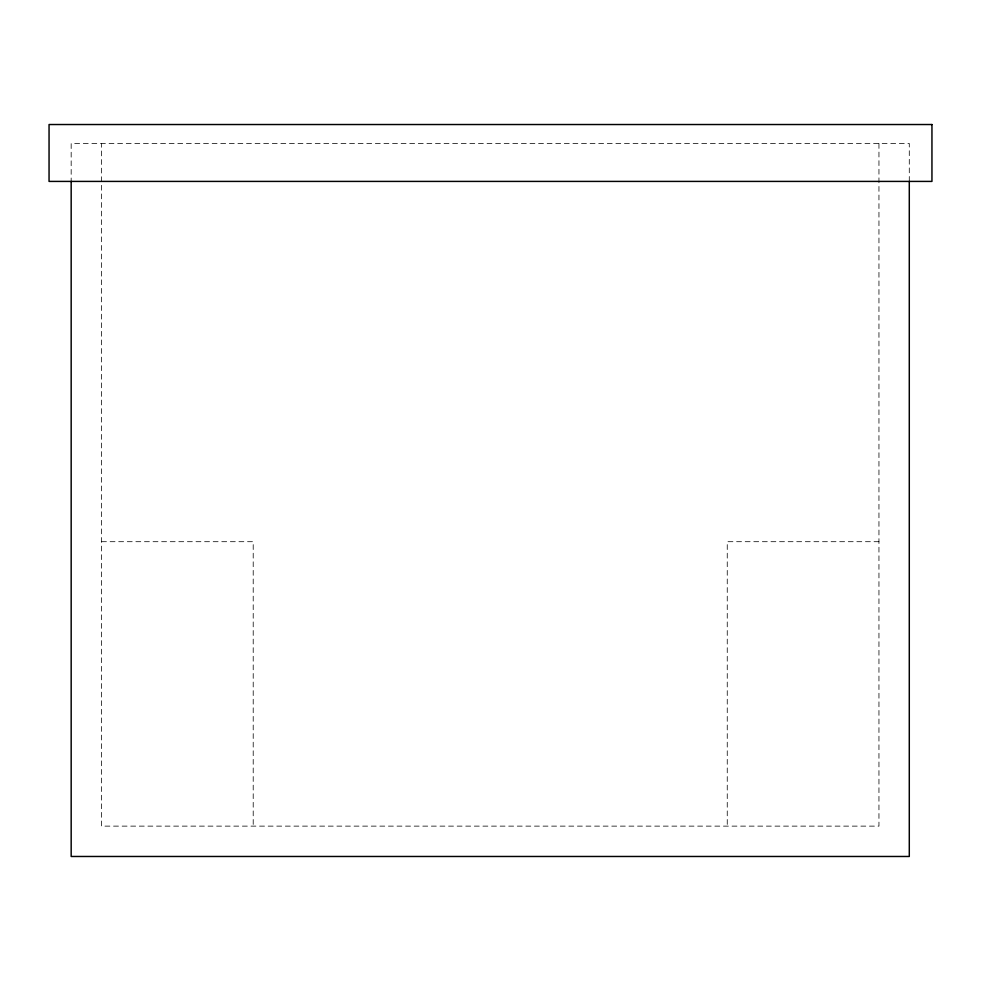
<?xml version="1.0" encoding="UTF-8"?>
<svg xmlns="http://www.w3.org/2000/svg" width="981" height="981" viewBox="0 0 981 981"><rect width="100%" height="100%" fill="white"/><g stroke="black" fill="none" stroke-linecap="round" stroke-linejoin="round"><path stroke-width="0.74" stroke-dasharray="4.91 3.68" d="M101.509 541.696L253.208 541.696L253.208 826.125M878.951 541.696L727.252 541.696L727.252 826.125M909.289 181.411L909.289 143.496L71.172 143.496L71.172 181.411M878.951 143.496L878.951 826.125L101.509 826.125L101.509 143.496"/><path stroke-width="1.47" d="M909.289 181.411L909.289 856.474L71.172 856.474L71.172 181.411M931.95 124.526L49.05 124.526L49.05 181.411L931.95 181.411L931.95 124.526"/></g></svg>
